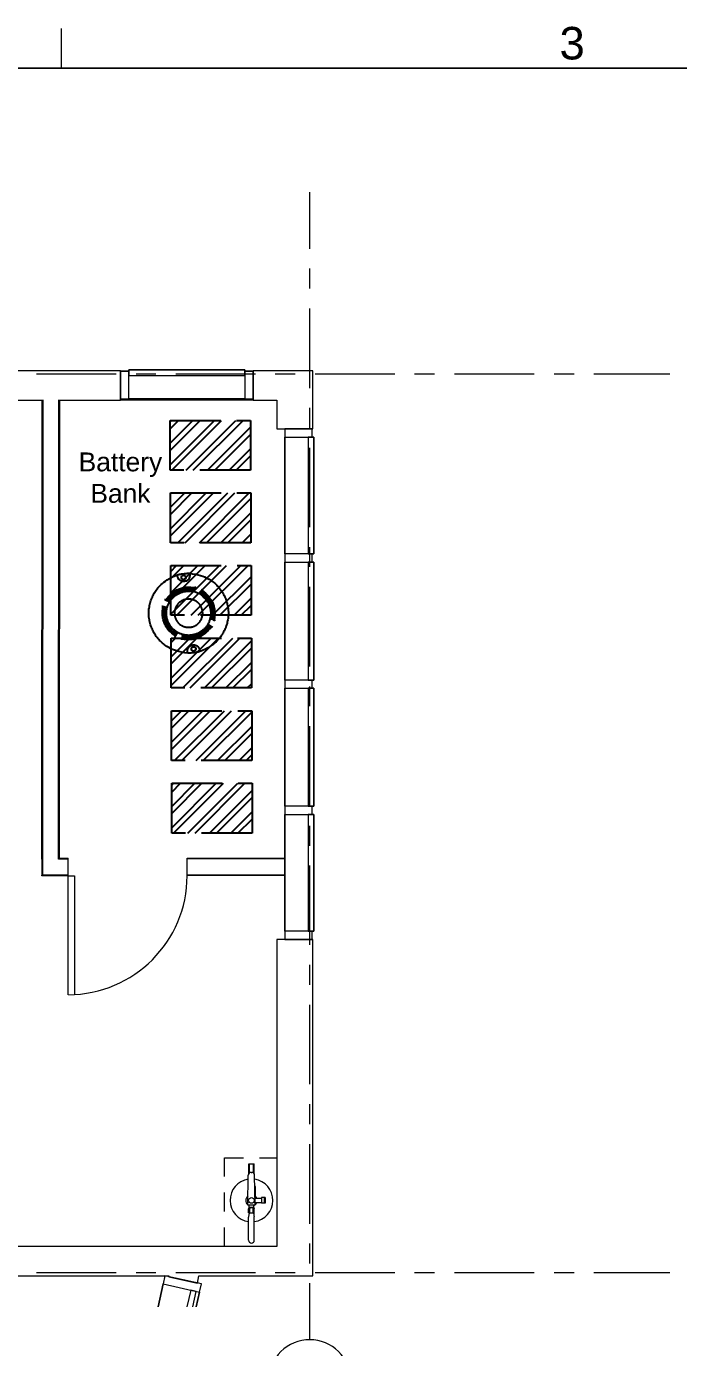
# Model space of a CAD drawing. Header units: inches. Extents: x 0.9 to 36.3, y 0.7 to 23.3.
# Drawn here: x 13.41 to 17.5, y 14.96 to 23.25 of the extents above; entities that cross this region are included whole.
import ezdxf

# ---------------------------------------------------------------- set-up
doc = ezdxf.new("R2010")
doc.units = ezdxf.units.IN
doc.linetypes.add('ACAD_ISO02W100', pattern=[15, 12, -3])
doc.linetypes.add('CENTER', pattern=[50.8, 31.75, -6.35, 6.35, -6.35])
doc.layers.get('0').update_dxf_attribs({"color": 1})
doc.layers.add('Doors', color=7, linetype='Continuous', lineweight=5, true_color=0xf2db9c)
doc.layers.add('PDF_Geometry', color=7, linetype='Continuous', lineweight=9, true_color=0x777777)
doc.layers.add('Fire Extinguisher', color=12, linetype='Continuous', lineweight=15)
for name, color, linetype in [('Legends', 250, 'Continuous'), ('PDF_Text', 7, 'Continuous'), ('Smoke Detector', 40, 'Continuous')]:
    doc.layers.add(name, color=color, linetype=linetype)
doc.styles.add('PDF GillSansMTCondensed', font='arial.ttf')
doc.styles.get("Standard").update_dxf_attribs({"font": 'arial.ttf'})

# ---------------------------------------------------------------- blocks, each defined once
blk = doc.blocks.new('Fire Extinguisher_top_dwgmodels.com')
at = {"color": 0}
for p, q in [((-111.7, 8), (-47, 8)), ((-34.9, 6.6), (-37.6, 6.6)), ((-34.9, 8), (-34.9, -8)), ((-34.9, 8), (-23.5, 8)), ((-34.9, 4.6), (-23.2, 4.6)), ((-34.8, 5.7), (-23.2, 5.7)), ((-18.9, 6.3), (-18.9, -6.3)), ((-18.9, 6.3), (-13.5, 6.3)), ((-13.5, -10), (-13.5, 10)), ((-13.5, 10), (70.6, 8.9)), ((10.3, 9.7), (10.3, 11.5)), ((10.7, 9.7), (10.7, 11.5)), ((75, 7.5), (102.5, 7.5)), ((76.7, 5.9), (102.5, 5.9)), ((78.5, 0.9), (78.5, -0.9)), ((102.5, 7.5), (102.5, -7.5)), ((-111.7, -8), (-47, -8)), ((-34.9, -6.6), (-37.6, -6.6)), ((-34.9, -4.6), (-23.2, -4.6)), ((-34.9, -8), (-23.5, -8)), ((-34.8, -5.7), (-23.2, -5.7)), ((-18.9, -6.3), (-13.5, -6.3)), ((-13.5, -10), (70.6, -8.9)), ((-8, -38), (-8, -28.4)), ((8, -28.4), (-8, -28.4)), ((-8, -36.1), (8, -36.1)), ((-6, -9.9), (-6, -28.4)), ((6, -9.7), (6, -28.4)), ((8, -38), (8, -28.4)), ((10.3, -9.7), (10.3, -9.7)), ((10.7, -9.9), (10.7, -9.7)), ((10.8, -10.2), (11, -9.9)), ((10.9, -10.4), (38.5, -10.4)), ((10.9, -11.2), (38.5, -11.2)), ((75, -7.5), (102.5, -7.5)), ((76.7, -5.9), (102.5, -5.9)), ((8, -38), (-8, -38))]:
    blk.add_line(p, q, dxfattribs=at)
blk.add_circle((0, 0), 8, dxfattribs=at)
for centre, radius, start, end in [((0, 0), 60, 8.6363, 172.3377), ((-111.7, 0), 8, 90, 270), ((-48.9, -37), 45.1, 75.4552, 87.5164), ((-23.6, 0.6), 7.45, 50.2127, 88.8117), ((-23.3, 7.7), 1.98, 271.9881, 358.9526), ((-25.5, 0), 5.13, 297.4534, 62.5466), ((0, 0), 16, 147.6298, 156.9032), ((0, 0), 16, 37.0611, 141.3809), ((10.5, 11.5), 0.177, 14.0852, 165.9148), ((70.5, 0.9), 8, 0, 89.221), ((0, 0), 60, 187.6623, 351.3637), ((-48.9, 37), 45.1, 272.4836, 284.5448), ((-23.6, -0.6), 7.45, 271.1883, 309.7873), ((-23.3, -7.7), 1.98, 1.0474, 88.0119), ((0, 0), 16, 203.0968, 212.3702), ((0, 0), 16, 218.6191, 247.9757), ((-11.2, -9.9), 0.819, 184.1848, 357.3731), ((0, 0), 16, 292.0243, 310.0558), ((10.5, -11), 1.25, 101.8101, 350.1732), ((10.5, -11), 0.907, 90, 346.3844), ((10.2, -9.7), 0.107, 282.2941, 2.9308), ((10.4, -9.9), 0.229, 277.2272, 346.9737), ((11.1, -10.8), 0.447, 116.5651, 243.4349), ((0, 0), 16, 312.0013, 315.4535), ((10.5, -11), 0.907, 40.2976, 70.7774), ((10.5, -11), 1.25, 27.9629, 66.6982), ((0, 0), 16, 319.3461, 322.9389), ((38.3, -10.8), 0.447, 296.5651, 63.4349), ((70.5, -0.9), 8, 270.779, 0)]:
    blk.add_arc(centre, radius, start, end, dxfattribs=at)

msp = doc.modelspace()

# ---------------------------------------------------------------- hatches: boundary and pattern name
at = {"layer": 'Legends', "ltscale": 0.01, "transparency": 33554559}
h = msp.add_hatch(dxfattribs=at)
h.set_pattern_fill('ANSI32', color=256, scale=0.01)
h.paths.add_polyline_path([(14.8107, 20.7813), (14.3065, 20.7813), (14.3065, 20.4688), (14.8107, 20.4688)])
h.paths.add_polyline_path([(14.8127, 20.3255), (14.3086, 20.3255), (14.3086, 20.0131), (14.8127, 20.0131)])
h.paths.add_polyline_path([(14.8148, 19.8698), (14.3106, 19.8698), (14.3106, 19.5573), (14.8148, 19.5573)])
h.paths.add_polyline_path([(14.8168, 19.414), (14.3126, 19.414), (14.3126, 19.1016), (14.8168, 19.1016)])
h.paths.add_polyline_path([(14.8189, 18.9583), (14.3147, 18.9583), (14.3147, 18.6458), (14.8189, 18.6458)])
h.paths.add_polyline_path([(14.8209, 18.5025), (14.3167, 18.5025), (14.3167, 18.1901), (14.8209, 18.1901)])
h.paths.add_polyline_path([(13.6979, 20.1991), (14.2816, 20.1991), (14.2816, 20.6408), (13.6979, 20.6408)], flags=9)
h.paths.add_polyline_path([(13.8222, 18.888), (13.9166, 18.888), (13.9166, 19.0003), (13.8222, 19.0003)], flags=9)
h.paths.add_polyline_path([(14.8501, 19.0145), (14.9267, 19.0145), (14.9267, 19.1057), (14.8501, 19.1057)], flags=9)

# ---------------------------------------------------------------- linework, layer by layer
at = {"layer": 'Doors', "linetype": 'ByBlock'}
for p, q in [((13.6668, 17.9221), (13.7068, 17.9221)), ((13.6668, 17.1754), (13.6668, 17.9221)), ((13.7068, 17.9221), (13.7068, 17.1754))]:
    msp.add_line(p, q, dxfattribs=at)
msp.add_arc((13.6668, 17.9221), 0.7466, 270.11084, 0, dxfattribs=at)
at = {"layer": 'Fire Extinguisher', "linetype": 'ACAD_ISO02W100', "ltscale": 0.01}
msp.add_lwpolyline([(14.6475, 15.5944), (14.6475, 16.151), (14.9761, 16.151), (14.9761, 15.5944)], close=True, dxfattribs=at)
at = {"layer": 'Legends', "linetype": 'CENTER', "ltscale": 0.01}
for points in [[(14.3065, 20.7813), (14.8107, 20.7813), (14.8107, 20.4688), (14.3065, 20.4688)], [(14.3086, 20.3255), (14.8127, 20.3255), (14.8127, 20.0131), (14.3086, 20.0131)], [(14.3106, 19.8698), (14.8148, 19.8698), (14.8148, 19.5573), (14.3106, 19.5573)], [(14.3126, 19.414), (14.8168, 19.414), (14.8168, 19.1016), (14.3126, 19.1016)], [(14.3147, 18.9583), (14.8189, 18.9583), (14.8189, 18.6458), (14.3147, 18.6458)], [(14.3167, 18.5025), (14.8209, 18.5025), (14.8209, 18.1901), (14.3167, 18.1901)]]:
    msp.add_lwpolyline(points, close=True, dxfattribs=at)
at = {"layer": 'PDF_Geometry', "linetype": 'ByBlock'}
for p, q in [((13.9961, 21.0925), (10.0996, 21.0925)), ((13.9961, 20.9091), (13.9961, 21.0925)), ((13.5014, 18.0269), (13.5033, 20.9092)), ((13.5066, 20.9092), (13.5048, 18.0269)), ((13.5048, 18.0269), (13.5066, 20.9092)), ((13.5083, 20.9092), (13.5064, 18.0269)), ((13.5083, 20.9092), (13.5064, 18.0269)), ((13.6064, 18.027), (13.6083, 20.9092)), ((13.6064, 18.027), (13.6083, 20.9092)), ((13.6099, 20.9092), (13.6081, 18.0287)), ((13.6081, 18.0287), (13.6099, 20.9092)), ((13.6083, 20.9091), (13.9961, 20.9091)), ((13.6133, 20.9092), (13.6114, 18.032)), ((13.5014, 18.0269), (13.5015, 17.9269)), ((13.6667, 18.0271), (13.6064, 18.027)), ((13.6667, 18.0271), (13.6064, 18.027)), ((13.6081, 18.0287), (13.6667, 18.0287)), ((13.6114, 18.032), (13.6667, 18.0321)), ((13.6667, 18.0287), (13.6114, 18.0287)), ((14.4133, 18.0327), (15.0261, 18.0333)), ((14.9725, 18.0299), (14.4133, 18.0294)), ((14.4133, 18.0294), (15.0261, 18.0299)), ((15.0261, 18.0283), (14.4133, 18.0277)), ((14.9725, 18.0282), (14.4133, 18.0277)), ((13.6668, 17.9221), (13.5014, 17.9219)), ((13.5015, 17.9236), (13.5015, 17.9253)), ((13.5015, 17.9219), (13.5015, 17.9236)), ((13.5048, 17.9253), (13.6668, 17.9254)), ((13.6668, 17.9254), (13.5048, 17.9253)), ((13.5064, 17.9269), (13.6668, 17.9271)), ((13.5064, 17.9269), (13.6668, 17.9271)), ((14.4134, 17.9277), (15.0261, 17.9283)), ((14.9726, 17.9249), (14.4134, 17.9244)), ((14.4134, 17.9244), (15.0261, 17.9249)), ((15.0261, 17.9233), (14.4134, 17.9227)), ((14.9726, 17.9232), (14.4134, 17.9227)), ((15.2027, 17.5226), (14.9761, 17.5226)), ((14.9761, 17.5226), (14.9761, 15.5944)), ((15.2027, 15.5944), (15.2027, 17.5226)), ((14.3394, 15.5944), (10.3096, 15.5944)), ((14.9761, 15.5944), (14.3394, 15.5944)), ((15.2027, 15.4094), (15.2027, 15.5944)), ((10.3096, 15.4094), (14.2978, 15.4094)), ((14.2311, 15.216), (14.2628, 15.3594)), ((14.2628, 15.3594), (14.2311, 15.216)), ((14.2744, 15.4094), (14.2628, 15.3594)), ((14.2628, 15.3594), (14.4911, 15.3077)), ((14.5027, 15.3594), (14.2744, 15.4094)), ((14.2978, 15.4094), (14.2978, 15.4044)), ((14.2978, 15.4044), (14.4777, 15.3644)), ((14.4777, 15.3644), (14.4877, 15.4094)), ((14.4877, 15.4094), (15.2027, 15.4094)), ((14.4911, 15.3077), (14.5027, 15.3594)), ((14.4361, 15.321), (14.4127, 15.216)), ((14.4711, 15.3127), (14.4361, 15.321)), ((14.4494, 15.216), (14.4711, 15.3127)), ((14.4711, 15.216), (14.4911, 15.3077)), ((14.4911, 15.3077), (14.4711, 15.216))]:
    msp.add_line(p, q, dxfattribs=at)
at = {"layer": 'PDF_Geometry', "linetype": 'CENTER', "ltscale": 0.01}
for p, q in [((13.5048, 18.0269), (13.5048, 17.9253)), ((13.5064, 18.0269), (13.5064, 17.9269)), ((13.6668, 17.9221), (13.6667, 18.0321)), ((14.4134, 17.9227), (14.4133, 18.0327))]:
    msp.add_line(p, q, dxfattribs=at)
at = {"layer": 'PDF_Geometry', "linetype": 'ByBlock'}
for points in [[(13.6261, 22.9924), (13.6261, 23.2424)], [(15.1827, 21.8591), (15.1827, 22.2141)], [(15.1827, 21.6091), (15.1827, 21.7341)], [(15.1827, 20.9841), (15.1827, 21.4841)], [(13.4678, 21.0725), (13.9678, 21.0725)], [(13.9961, 21.0891), (13.9961, 21.0925), (14.0478, 21.0925)], [(14.0928, 21.0725), (14.2178, 21.0725)], [(14.3427, 21.0725), (14.8427, 21.0725)], [(14.7761, 21.0925), (14.8277, 21.0925), (14.8277, 21.0891)], [(14.9661, 21.0725), (15.0911, 21.0725)], [(15.216, 21.0725), (15.716, 21.0725)], [(15.841, 21.0725), (15.966, 21.0725)], [(16.091, 21.0725), (16.591, 21.0725)], [(16.716, 21.0725), (16.841, 21.0725)], [(16.966, 21.0725), (17.4426, 21.0725)], [(12.9345, 20.9091), (13.5083, 20.9091)], [(14.8277, 20.9175), (14.8277, 20.9091), (13.9961, 20.9091), (13.9961, 20.9175)], [(15.1827, 20.7342), (15.1827, 20.8592)], [(15.0261, 19.9425), (15.0261, 20.6758), (15.0261, 19.9425)], [(15.0261, 19.9425), (15.0261, 20.6758), (15.0261, 19.9425)], [(15.2077, 20.6758), (15.2077, 19.9425), (15.2077, 20.6758)], [(15.2077, 20.6758), (15.2077, 19.9425), (15.2077, 20.6758)], [(15.1827, 20.1108), (15.1827, 20.6092)], [(15.1827, 19.8609), (15.1827, 19.9859)], [(15.0261, 19.1509), (15.0261, 19.8909), (15.0261, 19.1509)], [(15.0261, 19.1509), (15.0261, 19.8909), (15.0261, 19.1509)], [(15.2077, 19.8909), (15.2077, 19.1509), (15.2077, 19.8909)], [(15.2077, 19.8909), (15.2077, 19.1509), (15.2077, 19.8909)], [(15.1827, 19.2359), (15.1827, 19.7359)], [(15.0261, 18.3593), (15.0261, 19.0992), (15.0261, 18.3593)], [(15.0261, 18.3593), (15.0261, 19.0992), (15.0261, 18.3593)], [(15.1827, 18.9859), (15.1827, 19.1109)], [(15.2077, 19.0992), (15.2077, 18.3593), (15.2077, 19.0992)], [(15.2077, 19.0992), (15.2077, 18.3593), (15.2077, 19.0992)], [(15.1827, 18.3609), (15.1827, 18.8609)], [(15.0261, 17.5743), (15.0261, 18.3076), (15.0261, 17.5743)], [(15.0261, 17.5743), (15.0261, 18.3076), (15.0261, 17.5743)], [(15.2077, 18.3076), (15.2077, 17.5743), (15.2077, 18.3076)], [(15.2077, 18.3076), (15.2077, 17.5743), (15.2077, 18.3076)], [(15.1827, 18.1109), (15.1827, 18.2359)], [(13.5048, 18.0269), (13.5048, 18.0269)], [(13.5015, 17.9253), (13.5015, 17.9269), (13.5015, 17.9253)], [(15.1827, 17.4876), (15.1827, 17.9859)], [(15.1827, 17.2376), (15.1827, 17.3626)], [(15.1827, 16.6127), (15.1827, 17.1126)], [(15.1827, 16.3627), (15.1827, 16.4877)], [(15.1827, 15.7377), (15.1827, 16.2377)], [(15.1827, 15.4877), (15.1827, 15.6127)], [(13.4678, 15.431), (13.9678, 15.431)], [(14.0928, 15.431), (14.2178, 15.431)], [(14.3427, 15.431), (14.8427, 15.431)], [(14.9661, 15.431), (15.0911, 15.431)], [(15.216, 15.431), (15.716, 15.431)], [(15.841, 15.431), (15.966, 15.431)], [(16.091, 15.431), (16.591, 15.431)], [(16.716, 15.431), (16.841, 15.431)], [(16.966, 15.431), (17.4426, 15.431)], [(15.1827, 15.0077), (15.1827, 15.3644)]]:
    msp.add_lwpolyline(points, dxfattribs=at)
for points in [[(32.3645, 1.0083), (1.135, 1.0083), (32.3645, 1.0083), (32.3645, 22.9929), (1.135, 22.9929), (32.3645, 22.9929)], [(14.0478, 21.0891), (13.9961, 21.0891), (13.9961, 20.9175), (14.0478, 20.9175)], [(14.7761, 21.0991), (14.0478, 21.0991), (14.7761, 21.0991), (14.7761, 21.0891)], [(14.0478, 21.0991), (14.0478, 21.0891)], [(14.7761, 21.0891), (14.7761, 21.0991), (14.0478, 21.0991), (14.7761, 21.0991)], [(14.0478, 21.0991), (14.0478, 21.0891)], [(14.7761, 21.0991), (14.0478, 21.0991), (14.0478, 21.0625), (14.7761, 21.0625)], [(14.8277, 21.0891), (14.7761, 21.0891), (14.7761, 20.9175), (14.8277, 20.9175)], [(14.8277, 20.9091), (14.9761, 20.9091), (14.9761, 20.7275), (15.2027, 20.7275), (15.2027, 21.0925), (14.9761, 21.0925), (14.8277, 21.0925)], [(14.0478, 20.9175), (14.7761, 20.9175)], [(14.0478, 20.9175), (14.7761, 20.9175)], [(15.0261, 20.7275), (15.0261, 20.6758), (15.1977, 20.6758), (15.1977, 20.7275)], [(15.1727, 20.6758), (15.1727, 19.9425), (15.2077, 19.9425), (15.2077, 20.6758)], [(15.1977, 20.6758), (15.2077, 20.6758)], [(15.1977, 20.6758), (15.2077, 20.6758)], [(15.0261, 19.9425), (15.0261, 19.8909), (15.1977, 19.8909), (15.1977, 19.9425)], [(15.1977, 19.9425), (15.2077, 19.9425)], [(15.1977, 19.9425), (15.2077, 19.9425)], [(15.1727, 19.8909), (15.1727, 19.1509), (15.2077, 19.1509), (15.2077, 19.8909)], [(15.1977, 19.8909), (15.2077, 19.8909)], [(15.1977, 19.8909), (15.2077, 19.8909)], [(15.0261, 19.1509), (15.0261, 19.0992), (15.1977, 19.0992), (15.1977, 19.1509)], [(15.1727, 19.0992), (15.1727, 18.3593), (15.2077, 18.3593), (15.2077, 19.0992)], [(15.1977, 19.1509), (15.2077, 19.1509)], [(15.1977, 19.1509), (15.2077, 19.1509)], [(15.1977, 19.0992), (15.2077, 19.0992)], [(15.1977, 19.0992), (15.2077, 19.0992)], [(15.0261, 18.3593), (15.0261, 18.3076), (15.1977, 18.3076), (15.1977, 18.3593)], [(15.1977, 18.3593), (15.2077, 18.3593)], [(15.1977, 18.3593), (15.2077, 18.3593)], [(15.1727, 18.3076), (15.1727, 17.5743), (15.2077, 17.5743), (15.2077, 18.3076)], [(15.1977, 18.3076), (15.2077, 18.3076)], [(15.1977, 18.3076), (15.2077, 18.3076)], [(15.0261, 17.5743), (15.0261, 17.5226), (15.1977, 17.5226), (15.1977, 17.5743)], [(15.1977, 17.5743), (15.2077, 17.5743)], [(15.1977, 17.5743), (15.2077, 17.5743)]]:
    msp.add_lwpolyline(points, close=True, dxfattribs=at)
msp.add_lwpolyline([(15.1827, 15.0094, 0.416667), (14.9277, 14.7544, 0.415306), (15.1827, 14.4977, 0.413961), (15.4394, 14.7544, 0.415306)], format="xyb", close=True, dxfattribs=at)
at = {"layer": 'Smoke Detector', "linetype": 'ByBlock'}
for points in [[(14.4212, 19.3194), (14.3988, 19.3224), (14.3791, 19.3258), (14.362, 19.3296), (14.3471, 19.3337), (14.334, 19.3381), (14.3225, 19.3427), (14.3122, 19.3474), (14.3029, 19.3523), (14.2942, 19.3572), (14.2861, 19.3621), (14.2785, 19.3671), (14.2713, 19.3722), (14.2646, 19.3775), (14.2581, 19.3828), (14.252, 19.3884), (14.2461, 19.394), (14.2405, 19.3999), (14.235, 19.406), (14.2297, 19.4122), (14.2246, 19.4186), (14.2197, 19.4252), (14.2151, 19.4319), (14.2107, 19.4387), (14.2065, 19.4457), (14.2025, 19.4529), (14.1988, 19.4601), (14.1953, 19.4675), (14.192, 19.475), (14.189, 19.4826), (14.1863, 19.4903), (14.1838, 19.4981), (14.1815, 19.506), (14.1795, 19.5139), (14.1778, 19.5219), (14.1764, 19.5299), (14.1752, 19.538), (14.1742, 19.5461), (14.1735, 19.5542), (14.1731, 19.5624), (14.173, 19.5706), (14.1731, 19.5787), (14.1735, 19.5869), (14.1742, 19.595), (14.1752, 19.6031), (14.1764, 19.6112), (14.1778, 19.6193), (14.1795, 19.6273), (14.1815, 19.6352), (14.1838, 19.643), (14.1863, 19.6508), (14.189, 19.6585), (14.192, 19.6661), (14.1953, 19.6736), (14.1988, 19.681), (14.2025, 19.6882), (14.2065, 19.6954), (14.2107, 19.7024), (14.2152, 19.7093), (14.22, 19.7162), (14.2251, 19.723), (14.2307, 19.7298), (14.2368, 19.7366), (14.2434, 19.7435), (14.2505, 19.7504), (14.2583, 19.7575), (14.267, 19.7648), (14.2769, 19.7722), (14.2885, 19.7799), (14.302, 19.7878), (14.3178, 19.7959), (14.3362, 19.8044), (14.3576, 19.8133)], [(14.4227, 19.8218), (14.4456, 19.8188), (14.4656, 19.8154), (14.483, 19.8116), (14.4981, 19.8075), (14.5112, 19.8031), (14.5228, 19.7985), (14.5331, 19.7937), (14.5424, 19.7889), (14.5511, 19.784), (14.5592, 19.779), (14.5668, 19.774), (14.574, 19.7689), (14.5808, 19.7637), (14.5872, 19.7583), (14.5933, 19.7528), (14.5992, 19.7471), (14.6049, 19.7412), (14.6104, 19.7352), (14.6156, 19.7289), (14.6207, 19.7225), (14.6256, 19.716), (14.6302, 19.7093), (14.6347, 19.7024), (14.6389, 19.6954), (14.6428, 19.6882), (14.6466, 19.681), (14.6501, 19.6736), (14.6533, 19.6661), (14.6563, 19.6585), (14.6591, 19.6508), (14.6616, 19.643), (14.6638, 19.6352), (14.6658, 19.6273), (14.6675, 19.6193), (14.669, 19.6112), (14.6702, 19.6031), (14.6711, 19.595), (14.6718, 19.5869), (14.6722, 19.5787), (14.6723, 19.5706), (14.6722, 19.5624), (14.6718, 19.5542), (14.6711, 19.5461), (14.6702, 19.538), (14.669, 19.5299), (14.6675, 19.5219), (14.6658, 19.5139), (14.6638, 19.506), (14.6616, 19.4981), (14.6591, 19.4903), (14.6563, 19.4826), (14.6533, 19.475), (14.6501, 19.4675), (14.6466, 19.4601), (14.6428, 19.4529), (14.6389, 19.4457), (14.6347, 19.4387), (14.6302, 19.4318), (14.6254, 19.425), (14.6202, 19.4182), (14.6146, 19.4114), (14.6085, 19.4046), (14.6019, 19.3977), (14.5948, 19.3907), (14.5871, 19.3836), (14.5784, 19.3764), (14.5685, 19.3689), (14.557, 19.3613), (14.5436, 19.3535), (14.5281, 19.3454), (14.51, 19.337), (14.4891, 19.3283)], [(14.2787, 19.6537), (14.2882, 19.6656), (14.2969, 19.6758), (14.3049, 19.6844), (14.3123, 19.6916), (14.3192, 19.6976), (14.3257, 19.7027), (14.3318, 19.707), (14.3376, 19.7107), (14.3433, 19.714), (14.3488, 19.717), (14.3543, 19.7197), (14.3599, 19.7222), (14.3655, 19.7244), (14.3713, 19.7263), (14.3774, 19.7281), (14.3837, 19.7298), (14.3905, 19.7313), (14.3978, 19.7325), (14.406, 19.7335), (14.4151, 19.7341), (14.4254, 19.7343), (14.4372, 19.7339), (14.4505, 19.7329), (14.4657, 19.7311)], [(14.493, 19.6924), (14.5031, 19.6844), (14.5117, 19.677), (14.519, 19.6702), (14.5251, 19.6639), (14.5302, 19.6581), (14.5345, 19.6526), (14.5381, 19.6475), (14.5412, 19.6425), (14.5441, 19.6378), (14.5466, 19.6331), (14.5489, 19.6286), (14.5509, 19.6241), (14.5527, 19.6197), (14.5543, 19.6153), (14.5557, 19.6109), (14.557, 19.6066), (14.5581, 19.6021), (14.5591, 19.5977), (14.5599, 19.5932), (14.5605, 19.5887), (14.5611, 19.5842), (14.5614, 19.5797), (14.5617, 19.5751), (14.5617, 19.5706), (14.5617, 19.566), (14.5614, 19.5615), (14.5611, 19.5569), (14.5605, 19.5524), (14.5599, 19.5479), (14.5591, 19.5434), (14.5581, 19.539), (14.557, 19.5346), (14.5557, 19.5302), (14.5544, 19.5259), (14.5528, 19.5216), (14.5511, 19.5173), (14.5493, 19.5132), (14.5474, 19.5091), (14.5453, 19.505), (14.5431, 19.501), (14.5408, 19.4971), (14.5383, 19.4933), (14.5357, 19.4896), (14.533, 19.4859), (14.5302, 19.4823), (14.5272, 19.4789), (14.5242, 19.4755), (14.521, 19.4722), (14.5177, 19.4691), (14.5144, 19.466), (14.5109, 19.4631), (14.5073, 19.4602), (14.5037, 19.4575), (14.4999, 19.4549), (14.4961, 19.4525), (14.4922, 19.4501), (14.4882, 19.4479), (14.4842, 19.4458), (14.4801, 19.4439), (14.4759, 19.4421), (14.4716, 19.4404), (14.4674, 19.4389), (14.463, 19.4375), (14.4587, 19.4362), (14.4542, 19.4351), (14.4498, 19.4342), (14.4453, 19.4333), (14.4408, 19.4327), (14.4363, 19.4322), (14.4318, 19.4318), (14.4272, 19.4316), (14.4227, 19.4315), (14.4181, 19.4316), (14.4136, 19.4318), (14.409, 19.4322), (14.4045, 19.4327), (14.4, 19.4333), (14.3955, 19.4342), (14.3911, 19.4351), (14.3867, 19.4362), (14.3823, 19.4375), (14.378, 19.4389), (14.3737, 19.4404), (14.3694, 19.4421), (14.3653, 19.4439), (14.3611, 19.4458), (14.3571, 19.4479), (14.3531, 19.4501), (14.3492, 19.4525), (14.3454, 19.4549), (14.3417, 19.4575), (14.338, 19.4602), (14.3344, 19.4631), (14.331, 19.466), (14.3276, 19.4691), (14.3243, 19.4722), (14.3212, 19.4755), (14.3181, 19.4789), (14.3152, 19.4823), (14.3123, 19.4859), (14.3096, 19.4896), (14.307, 19.4933), (14.3046, 19.4971), (14.3022, 19.501), (14.3, 19.505), (14.2979, 19.5091), (14.296, 19.5132), (14.2942, 19.5173), (14.2925, 19.5216), (14.291, 19.5259), (14.2896, 19.5302), (14.2883, 19.5346), (14.2872, 19.539), (14.2863, 19.5434), (14.2854, 19.5479), (14.2848, 19.5524), (14.2843, 19.5569), (14.2839, 19.5615), (14.2837, 19.566), (14.2836, 19.5706), (14.2837, 19.5751), (14.2839, 19.5797), (14.2843, 19.5842), (14.2848, 19.5887), (14.2854, 19.5932), (14.2863, 19.5977), (14.2872, 19.6021), (14.2883, 19.6066), (14.2896, 19.6109), (14.291, 19.6153), (14.2925, 19.6196), (14.2942, 19.6238), (14.296, 19.628), (14.2979, 19.6321), (14.3, 19.6361), (14.3022, 19.6401), (14.3046, 19.644), (14.307, 19.6478), (14.3096, 19.6516), (14.3123, 19.6552), (14.3152, 19.6588), (14.3181, 19.6623), (14.3212, 19.6656), (14.3243, 19.6689), (14.3276, 19.6721), (14.331, 19.6751), (14.3344, 19.6781), (14.338, 19.6809), (14.3417, 19.6836), (14.3454, 19.6862), (14.3492, 19.6887), (14.3531, 19.691), (14.3571, 19.6932), (14.3611, 19.6953), (14.3653, 19.6972), (14.3694, 19.6991), (14.3737, 19.7007), (14.378, 19.7023), (14.3823, 19.7037), (14.3867, 19.7049), (14.3911, 19.706), (14.3956, 19.707), (14.4002, 19.7078), (14.4049, 19.7084), (14.4098, 19.7089), (14.4148, 19.7092), (14.4201, 19.7093), (14.4257, 19.7092), (14.4315, 19.709), (14.4373, 19.7087), (14.443, 19.7086), (14.4483, 19.7086), (14.453, 19.709), (14.4568, 19.7099), (14.4596, 19.7114), (14.461, 19.7137)], [(14.3008, 19.6409), (14.2985, 19.6423), (14.2964, 19.6436), (14.2946, 19.6449), (14.2932, 19.6463), (14.2921, 19.6479), (14.2915, 19.6496), (14.2914, 19.6516), (14.2919, 19.654), (14.2929, 19.6567), (14.2944, 19.6597), (14.2965, 19.6631), (14.299, 19.6666), (14.3018, 19.6702), (14.3049, 19.6739), (14.3083, 19.6777), (14.3119, 19.6813), (14.3156, 19.6849), (14.3194, 19.6884), (14.3233, 19.6917), (14.3273, 19.6949), (14.3314, 19.6979), (14.3356, 19.7008), (14.3399, 19.7036), (14.3443, 19.7062), (14.3488, 19.7087), (14.3534, 19.7111), (14.358, 19.7133), (14.3627, 19.7153), (14.3675, 19.7172), (14.3723, 19.7189), (14.3772, 19.7205), (14.3821, 19.7219), (14.3871, 19.7231), (14.3921, 19.7242), (14.3971, 19.7251), (14.4022, 19.7259), (14.4073, 19.7265), (14.4124, 19.7269), (14.4175, 19.7272), (14.4227, 19.7272), (14.4278, 19.7272), (14.4328, 19.727), (14.4377, 19.7267), (14.4424, 19.7265), (14.4467, 19.7262), (14.4507, 19.7261), (14.4543, 19.7262), (14.4573, 19.7264), (14.4598, 19.7269), (14.4618, 19.7277), (14.4633, 19.7287), (14.4645, 19.73), (14.4654, 19.7316), (14.4662, 19.7335), (14.4669, 19.7357), (14.4676, 19.7383)], [(14.2944, 19.6446), (14.3028, 19.6553), (14.3106, 19.6643), (14.3177, 19.672), (14.3243, 19.6784), (14.3305, 19.6838), (14.3362, 19.6883), (14.3417, 19.6921), (14.3469, 19.6954), (14.3519, 19.6984), (14.3568, 19.7011), (14.3616, 19.7035), (14.3663, 19.7056), (14.3709, 19.7075), (14.3755, 19.7092), (14.3801, 19.7107), (14.3848, 19.712), (14.3894, 19.7132), (14.3941, 19.7142), (14.399, 19.715), (14.4039, 19.7157), (14.4091, 19.7162), (14.4144, 19.7165), (14.42, 19.7167), (14.4259, 19.7166), (14.432, 19.7164), (14.4381, 19.7161), (14.4441, 19.716), (14.4498, 19.7162), (14.4547, 19.7169), (14.4589, 19.7183), (14.4619, 19.7205), (14.4637, 19.7236)], [(14.4591, 19.7064), (14.4704, 19.702), (14.479, 19.6989), (14.4854, 19.697), (14.4899, 19.6962), (14.4929, 19.6961), (14.4948, 19.6967), (14.4959, 19.6976), (14.4967, 19.6987), (14.4973, 19.6999), (14.498, 19.701), (14.4987, 19.7022), (14.4993, 19.7033), (14.5, 19.7045), (14.5006, 19.7056), (14.5013, 19.7068), (14.502, 19.708), (14.5027, 19.7092), (14.5034, 19.7104), (14.5042, 19.7118), (14.505, 19.7132), (14.506, 19.7149), (14.507, 19.7166), (14.5082, 19.7187), (14.5095, 19.7209)], [(14.4967, 19.6989), (14.5074, 19.6904), (14.5164, 19.6826), (14.5241, 19.6755), (14.5305, 19.6689), (14.5359, 19.6627), (14.5404, 19.657), (14.5442, 19.6516), (14.5475, 19.6464), (14.5505, 19.6413), (14.5532, 19.6364), (14.5556, 19.6315), (14.5578, 19.6265), (14.5597, 19.6215), (14.5615, 19.6163), (14.5631, 19.6109), (14.5646, 19.6053), (14.5659, 19.5992), (14.567, 19.5927), (14.5679, 19.5854), (14.5684, 19.5773), (14.5686, 19.5681), (14.5682, 19.5576), (14.5673, 19.5457), (14.5658, 19.5322)], [(14.5019, 19.7078), (14.5133, 19.6988), (14.523, 19.6905), (14.5312, 19.6828), (14.538, 19.6757), (14.5438, 19.6692), (14.5486, 19.663), (14.5527, 19.6572), (14.5562, 19.6516), (14.5594, 19.6463), (14.5623, 19.641), (14.5649, 19.6359), (14.5671, 19.6309), (14.5692, 19.6259), (14.571, 19.621), (14.5726, 19.616), (14.574, 19.6111), (14.5752, 19.6061), (14.5763, 19.6011), (14.5772, 19.5961), (14.578, 19.591), (14.5786, 19.5859), (14.579, 19.5808), (14.5792, 19.5757), (14.5793, 19.5706), (14.5792, 19.5655), (14.579, 19.5604), (14.5786, 19.5556), (14.578, 19.551), (14.5773, 19.5468), (14.5764, 19.543), (14.5753, 19.5397), (14.5741, 19.5371), (14.5728, 19.5351), (14.5713, 19.5337), (14.5696, 19.5329), (14.5678, 19.5326), (14.5658, 19.5326), (14.5635, 19.5329), (14.5611, 19.5335), (14.5585, 19.5342)], [(14.5058, 19.7145), (14.5177, 19.705), (14.5279, 19.6963), (14.5365, 19.6883), (14.5437, 19.6809), (14.5497, 19.674), (14.5548, 19.6675), (14.559, 19.6614), (14.5628, 19.6556), (14.5661, 19.6499), (14.5691, 19.6444), (14.5718, 19.6389), (14.5743, 19.6334), (14.5765, 19.6277), (14.5784, 19.6219), (14.5802, 19.6159), (14.5819, 19.6095), (14.5834, 19.6027), (14.5846, 19.5954), (14.5856, 19.5873), (14.5862, 19.5781), (14.5864, 19.5678), (14.586, 19.556), (14.585, 19.5427), (14.5832, 19.5275)], [(14.255, 19.6155), (14.2575, 19.6148), (14.2597, 19.6142), (14.2618, 19.6137), (14.2636, 19.6132), (14.2653, 19.6127), (14.267, 19.6123), (14.2686, 19.6118), (14.2702, 19.6114), (14.2719, 19.611), (14.2736, 19.6105), (14.2755, 19.61), (14.2774, 19.6095), (14.2795, 19.6089), (14.2818, 19.6083), (14.2842, 19.6077), (14.2868, 19.607)], [(14.3395, 19.4266), (14.3276, 19.4361), (14.3174, 19.4448), (14.3089, 19.4528), (14.3017, 19.4602), (14.2956, 19.4671), (14.2906, 19.4736), (14.2863, 19.4797), (14.2825, 19.4855), (14.2792, 19.4912), (14.2762, 19.4967), (14.2735, 19.5022), (14.2711, 19.5078), (14.2689, 19.5134), (14.2669, 19.5192), (14.2651, 19.5253), (14.2635, 19.5316), (14.262, 19.5384), (14.2607, 19.5457), (14.2597, 19.5539), (14.2591, 19.563), (14.2589, 19.5733), (14.2593, 19.5851), (14.2604, 19.5984), (14.2621, 19.6136)], [(14.3434, 19.4333), (14.332, 19.4424), (14.3223, 19.4507), (14.3142, 19.4583), (14.3073, 19.4654), (14.3015, 19.472), (14.2967, 19.4781), (14.2926, 19.4839), (14.2891, 19.4895), (14.2859, 19.4949), (14.283, 19.5002), (14.2804, 19.5054), (14.2781, 19.5107), (14.276, 19.5161), (14.2741, 19.5216), (14.2724, 19.5274), (14.2709, 19.5334), (14.2695, 19.5399), (14.2682, 19.5469), (14.2673, 19.5547), (14.2667, 19.5634), (14.2666, 19.5732), (14.2669, 19.5844), (14.2679, 19.5971), (14.2696, 19.6116)], [(14.2723, 19.6574), (14.2744, 19.6561), (14.2761, 19.6552), (14.2775, 19.6544), (14.2787, 19.6537), (14.28, 19.6529), (14.2814, 19.6521), (14.2832, 19.6511), (14.2854, 19.6498)], [(14.3486, 19.4423), (14.3379, 19.4507), (14.3289, 19.4585), (14.3212, 19.4656), (14.3148, 19.4722), (14.3094, 19.4784), (14.3049, 19.4841), (14.3011, 19.4896), (14.2978, 19.4948), (14.2948, 19.4998), (14.2921, 19.5048), (14.2897, 19.5097), (14.2875, 19.5146), (14.2856, 19.5196), (14.2838, 19.5248), (14.2822, 19.5302), (14.2808, 19.5359), (14.2794, 19.5419), (14.2783, 19.5484), (14.2774, 19.5557), (14.2769, 19.5638), (14.2767, 19.573), (14.2771, 19.5835), (14.278, 19.5954), (14.2796, 19.6089)], [(14.551, 19.4965), (14.5425, 19.4858), (14.5347, 19.4768), (14.5276, 19.4691), (14.521, 19.4627), (14.5148, 19.4573), (14.5091, 19.4528), (14.5037, 19.449), (14.4984, 19.4457), (14.4934, 19.4427), (14.4885, 19.44), (14.4836, 19.4376), (14.4786, 19.4354), (14.4736, 19.4335), (14.4684, 19.4317), (14.463, 19.4301), (14.4574, 19.4287), (14.4513, 19.4273), (14.4448, 19.4262), (14.4375, 19.4253), (14.4294, 19.4248), (14.4202, 19.4246), (14.4097, 19.425), (14.3978, 19.4259), (14.3843, 19.4275)], [(14.5445, 19.5002), (14.5468, 19.4989), (14.549, 19.4976), (14.551, 19.4965), (14.5529, 19.4954), (14.5546, 19.4944), (14.5563, 19.4934), (14.5578, 19.4925), (14.5593, 19.4917), (14.5608, 19.4908), (14.5622, 19.49), (14.5637, 19.4891), (14.5652, 19.4882), (14.5669, 19.4873), (14.5687, 19.4862), (14.5708, 19.4851), (14.573, 19.4838)], [(14.5757, 19.5295), (14.5782, 19.5289), (14.5802, 19.5284), (14.5818, 19.5279), (14.5832, 19.5276), (14.5846, 19.5272), (14.5861, 19.5268), (14.588, 19.5263), (14.5904, 19.5256)], [(14.3523, 19.4487), (14.351, 19.4464), (14.3497, 19.4442), (14.3486, 19.4422), (14.3475, 19.4404), (14.3465, 19.4386), (14.3455, 19.4369), (14.3446, 19.4354), (14.3437, 19.4339), (14.3429, 19.4324), (14.3421, 19.431), (14.3412, 19.4295), (14.3403, 19.428), (14.3394, 19.4263), (14.3383, 19.4245), (14.3372, 19.4225), (14.3358, 19.4202)], [(14.3816, 19.4175), (14.381, 19.415), (14.3805, 19.4131), (14.38, 19.4115), (14.3797, 19.41), (14.3793, 19.4087), (14.3789, 19.4071), (14.3784, 19.4052), (14.3777, 19.4029)], [(14.3796, 19.41), (14.3948, 19.4083), (14.4081, 19.4072), (14.4199, 19.4068), (14.4302, 19.407), (14.4394, 19.4076), (14.4475, 19.4086), (14.4548, 19.4099), (14.4616, 19.4114), (14.468, 19.413), (14.474, 19.4148), (14.4798, 19.4168), (14.4855, 19.419), (14.491, 19.4214), (14.4965, 19.4241), (14.502, 19.4271), (14.5077, 19.4304), (14.5135, 19.4342), (14.5196, 19.4385), (14.5261, 19.4435), (14.533, 19.4496), (14.5404, 19.4568), (14.5484, 19.4653), (14.5571, 19.4755), (14.5666, 19.4875)], [(14.5599, 19.4913), (14.5509, 19.4799), (14.5426, 19.4702), (14.5349, 19.4621), (14.5278, 19.4552), (14.5213, 19.4494), (14.5151, 19.4446), (14.5093, 19.4405), (14.5037, 19.437), (14.4983, 19.4338), (14.4931, 19.4309), (14.488, 19.4284), (14.483, 19.4261), (14.478, 19.424), (14.4731, 19.4222), (14.4681, 19.4206), (14.4632, 19.4192), (14.4582, 19.418), (14.4532, 19.4169), (14.4482, 19.416), (14.4431, 19.4152), (14.438, 19.4146), (14.4329, 19.4142), (14.4278, 19.414), (14.4227, 19.4139), (14.4175, 19.414), (14.4125, 19.4142), (14.4077, 19.4146), (14.4031, 19.4152), (14.3989, 19.416), (14.3951, 19.4168), (14.3918, 19.4179), (14.3891, 19.4191), (14.3872, 19.4204), (14.3858, 19.4219), (14.385, 19.4236), (14.3847, 19.4255), (14.3847, 19.4275), (14.385, 19.4297), (14.3856, 19.4321), (14.3863, 19.4347)]]:
    msp.add_lwpolyline(points, dxfattribs=at)
for points in [[(14.4175, 19.7786), (14.413, 19.7753), (14.4079, 19.7727), (14.4023, 19.7708), (14.3965, 19.7696), (14.3905, 19.7692), (14.3846, 19.7696), (14.379, 19.7708), (14.3738, 19.7728), (14.3692, 19.7756), (14.3652, 19.7791), (14.3618, 19.7831), (14.3589, 19.7874), (14.3566, 19.7917), (14.3548, 19.796), (14.3535, 19.7999), (14.3526, 19.8034), (14.3522, 19.8062), (14.3523, 19.8085), (14.353, 19.8103), (14.3543, 19.8117), (14.3563, 19.8128), (14.3589, 19.8137), (14.3624, 19.8145), (14.3666, 19.8153), (14.3717, 19.8161), (14.3774, 19.8169), (14.3836, 19.8178), (14.39, 19.8187), (14.3964, 19.8195), (14.4026, 19.8202), (14.4084, 19.8209), (14.4135, 19.8214), (14.4178, 19.8218), (14.4213, 19.8219), (14.4241, 19.8217), (14.4263, 19.8212), (14.4279, 19.8202), (14.429, 19.8186), (14.4297, 19.8164), (14.4301, 19.8136), (14.4301, 19.81), (14.4299, 19.8058), (14.4292, 19.8013), (14.4281, 19.7965), (14.4265, 19.7916), (14.4242, 19.7869), (14.4212, 19.7825)], [(14.3982, 19.8068), (14.3986, 19.8065), (14.399, 19.8063), (14.3994, 19.806), (14.3997, 19.8057), (14.4001, 19.8055), (14.4004, 19.8052), (14.4008, 19.8049), (14.4011, 19.8046), (14.4014, 19.8042), (14.4017, 19.8039), (14.402, 19.8035), (14.4023, 19.8032), (14.4025, 19.8028), (14.4028, 19.8025), (14.4031, 19.8021), (14.4033, 19.8017), (14.4035, 19.8013), (14.4037, 19.8009), (14.4039, 19.8005), (14.4041, 19.8001), (14.4043, 19.7996), (14.4044, 19.7992), (14.4045, 19.7988), (14.4047, 19.7983), (14.4048, 19.7979), (14.4049, 19.7975), (14.405, 19.797), (14.405, 19.7966), (14.4051, 19.7961), (14.4051, 19.7957), (14.4051, 19.7952), (14.4051, 19.7948), (14.4051, 19.7943), (14.4051, 19.7939), (14.4051, 19.7934), (14.405, 19.793), (14.405, 19.7925), (14.4049, 19.7921), (14.4048, 19.7916), (14.4047, 19.7912), (14.4045, 19.7907), (14.4044, 19.7903), (14.4043, 19.7899), (14.4041, 19.7895), (14.4039, 19.7891), (14.4037, 19.7886), (14.4035, 19.7882), (14.4033, 19.7878), (14.4031, 19.7875), (14.4028, 19.7871), (14.4025, 19.7867), (14.4023, 19.7863), (14.402, 19.786), (14.4017, 19.7856), (14.4014, 19.7853), (14.4011, 19.785), (14.4008, 19.7847), (14.4004, 19.7844), (14.4001, 19.7841), (14.3997, 19.7838), (14.3994, 19.7835), (14.399, 19.7833), (14.3986, 19.783), (14.3982, 19.7828), (14.3978, 19.7826), (14.3974, 19.7824), (14.397, 19.7822), (14.3966, 19.782), (14.3962, 19.7818), (14.3957, 19.7817), (14.3953, 19.7815), (14.3949, 19.7814), (14.3944, 19.7813), (14.394, 19.7812), (14.3936, 19.7811), (14.3931, 19.781), (14.3927, 19.781), (14.3922, 19.781), (14.3918, 19.7809), (14.3913, 19.7809), (14.3908, 19.7809), (14.3904, 19.781), (14.3899, 19.781), (14.3895, 19.781), (14.389, 19.7811), (14.3886, 19.7812), (14.3882, 19.7813), (14.3877, 19.7814), (14.3873, 19.7815), (14.3869, 19.7817), (14.3864, 19.7818), (14.386, 19.782), (14.3856, 19.7822), (14.3852, 19.7824), (14.3848, 19.7826), (14.3844, 19.7828), (14.384, 19.783), (14.3836, 19.7833), (14.3832, 19.7835), (14.3829, 19.7838), (14.3825, 19.7841), (14.3822, 19.7844), (14.3818, 19.7847), (14.3815, 19.785), (14.3812, 19.7853), (14.3809, 19.7856), (14.3806, 19.786), (14.3803, 19.7863), (14.3801, 19.7867), (14.3798, 19.7871), (14.3795, 19.7875), (14.3793, 19.7878), (14.3791, 19.7882), (14.3789, 19.7886), (14.3787, 19.7891), (14.3785, 19.7895), (14.3783, 19.7899), (14.3782, 19.7903), (14.3781, 19.7907), (14.3779, 19.7912), (14.3778, 19.7916), (14.3777, 19.7921), (14.3776, 19.7925), (14.3776, 19.793), (14.3775, 19.7934), (14.3775, 19.7939), (14.3775, 19.7943), (14.3775, 19.7948), (14.3775, 19.7952), (14.3775, 19.7957), (14.3775, 19.7961), (14.3776, 19.7966), (14.3776, 19.797), (14.3777, 19.7975), (14.3778, 19.7979), (14.3779, 19.7983), (14.3781, 19.7988), (14.3782, 19.7992), (14.3783, 19.7996), (14.3785, 19.8001), (14.3787, 19.8005), (14.3789, 19.8009), (14.3791, 19.8013), (14.3793, 19.8017), (14.3795, 19.8021), (14.3798, 19.8025), (14.3801, 19.8028), (14.3803, 19.8032), (14.3806, 19.8035), (14.3809, 19.8039), (14.3812, 19.8042), (14.3815, 19.8046), (14.3818, 19.8049), (14.3822, 19.8052), (14.3825, 19.8055), (14.3829, 19.8057), (14.3832, 19.806), (14.3836, 19.8063), (14.384, 19.8065), (14.3844, 19.8068), (14.3848, 19.807), (14.3852, 19.8072), (14.3856, 19.8074), (14.386, 19.8076), (14.3864, 19.8077), (14.3869, 19.8079), (14.3873, 19.808), (14.3877, 19.8081), (14.3882, 19.8082), (14.3886, 19.8083), (14.389, 19.8084), (14.3895, 19.8085), (14.3899, 19.8085), (14.3904, 19.8086), (14.3908, 19.8086), (14.3913, 19.8086), (14.3918, 19.8086), (14.3922, 19.8086), (14.3927, 19.8085), (14.3931, 19.8085), (14.3936, 19.8084), (14.394, 19.8083), (14.3944, 19.8082), (14.3949, 19.8081), (14.3953, 19.808), (14.3957, 19.8079), (14.3962, 19.8077), (14.3966, 19.8076), (14.397, 19.8074), (14.3974, 19.8072), (14.3978, 19.807)], [(14.3371, 19.5935), (14.3364, 19.5907), (14.3358, 19.5878), (14.3353, 19.585), (14.3349, 19.5821), (14.3345, 19.5792), (14.3343, 19.5764), (14.3341, 19.5735), (14.3341, 19.5706), (14.3341, 19.5677), (14.3343, 19.5648), (14.3345, 19.5619), (14.3349, 19.559), (14.3353, 19.5561), (14.3358, 19.5533), (14.3364, 19.5505), (14.3371, 19.5476), (14.3379, 19.5449), (14.3388, 19.5421), (14.3398, 19.5394), (14.3408, 19.5367), (14.342, 19.534), (14.3432, 19.5314), (14.3446, 19.5288), (14.346, 19.5263), (14.3474, 19.5238), (14.349, 19.5214), (14.3507, 19.519), (14.3524, 19.5166), (14.3542, 19.5144), (14.3561, 19.5122), (14.358, 19.51), (14.36, 19.5079), (14.3621, 19.5059), (14.3643, 19.504), (14.3665, 19.5021), (14.3687, 19.5003), (14.3711, 19.4986), (14.3735, 19.4969), (14.3759, 19.4954), (14.3784, 19.4939), (14.3809, 19.4925), (14.3835, 19.4911), (14.3861, 19.4899), (14.3888, 19.4887), (14.3915, 19.4877), (14.3942, 19.4867), (14.397, 19.4858), (14.3997, 19.485), (14.4025, 19.4843), (14.4054, 19.4837), (14.4082, 19.4832), (14.4111, 19.4828), (14.414, 19.4824), (14.4169, 19.4822), (14.4198, 19.482), (14.4227, 19.482), (14.4256, 19.482), (14.4285, 19.4822), (14.4313, 19.4824), (14.4342, 19.4828), (14.4371, 19.4832), (14.4399, 19.4837), (14.4428, 19.4843), (14.4456, 19.485), (14.4484, 19.4858), (14.4511, 19.4867), (14.4539, 19.4877), (14.4566, 19.4887), (14.4592, 19.4899), (14.4618, 19.4911), (14.4644, 19.4925), (14.4669, 19.4939), (14.4694, 19.4954), (14.4719, 19.4969), (14.4742, 19.4986), (14.4766, 19.5003), (14.4788, 19.5021), (14.4811, 19.504), (14.4832, 19.5059), (14.4853, 19.5079), (14.4873, 19.51), (14.4892, 19.5122), (14.4911, 19.5144), (14.4929, 19.5166), (14.4947, 19.519), (14.4963, 19.5214), (14.4979, 19.5238), (14.4994, 19.5263), (14.5008, 19.5288), (14.5021, 19.5314), (14.5033, 19.534), (14.5045, 19.5367), (14.5055, 19.5394), (14.5065, 19.5421), (14.5074, 19.5449), (14.5082, 19.5476), (14.5089, 19.5505), (14.5095, 19.5533), (14.51, 19.5561), (14.5105, 19.559), (14.5108, 19.5619), (14.511, 19.5648), (14.5112, 19.5677), (14.5112, 19.5706), (14.5112, 19.5735), (14.511, 19.5764), (14.5108, 19.5792), (14.5105, 19.5821), (14.51, 19.585), (14.5095, 19.5878), (14.5089, 19.5907), (14.5082, 19.5935), (14.5074, 19.5963), (14.5065, 19.599), (14.5055, 19.6018), (14.5045, 19.6045), (14.5033, 19.6071), (14.5021, 19.6097), (14.5008, 19.6123), (14.4994, 19.6148), (14.4979, 19.6173), (14.4963, 19.6198), (14.4947, 19.6222), (14.4929, 19.6245), (14.4911, 19.6268), (14.4892, 19.629), (14.4873, 19.6311), (14.4853, 19.6332), (14.4832, 19.6352), (14.4811, 19.6372), (14.4788, 19.639), (14.4766, 19.6408), (14.4742, 19.6426), (14.4719, 19.6442), (14.4694, 19.6458), (14.4669, 19.6473), (14.4644, 19.6487), (14.4618, 19.65), (14.4592, 19.6512), (14.4566, 19.6524), (14.4539, 19.6535), (14.4511, 19.6544), (14.4484, 19.6553), (14.4456, 19.6561), (14.4428, 19.6568), (14.4399, 19.6574), (14.4371, 19.6579), (14.4342, 19.6584), (14.4313, 19.6587), (14.4285, 19.6589), (14.4256, 19.6591), (14.4227, 19.6591), (14.4198, 19.6591), (14.4169, 19.6589), (14.414, 19.6587), (14.4111, 19.6584), (14.4082, 19.6579), (14.4054, 19.6574), (14.4025, 19.6568), (14.3997, 19.6561), (14.397, 19.6553), (14.3942, 19.6544), (14.3915, 19.6535), (14.3888, 19.6524), (14.3861, 19.6512), (14.3835, 19.65), (14.3809, 19.6487), (14.3784, 19.6473), (14.3759, 19.6458), (14.3735, 19.6442), (14.3711, 19.6426), (14.3687, 19.6408), (14.3665, 19.639), (14.3643, 19.6372), (14.3621, 19.6352), (14.36, 19.6332), (14.358, 19.6311), (14.3561, 19.629), (14.3542, 19.6268), (14.3524, 19.6245), (14.3507, 19.6222), (14.349, 19.6198), (14.3474, 19.6173), (14.346, 19.6148), (14.3446, 19.6123), (14.3432, 19.6097), (14.342, 19.6071), (14.3408, 19.6045), (14.3398, 19.6018), (14.3388, 19.599), (14.3379, 19.5963)], [(14.4278, 19.3626), (14.4323, 19.3659), (14.4374, 19.3685), (14.443, 19.3703), (14.4489, 19.3715), (14.4548, 19.3719), (14.4607, 19.3715), (14.4663, 19.3703), (14.4715, 19.3683), (14.4761, 19.3655), (14.4801, 19.362), (14.4835, 19.358), (14.4864, 19.3538), (14.4887, 19.3494), (14.4905, 19.3452), (14.4919, 19.3412), (14.4927, 19.3377), (14.4931, 19.3349), (14.493, 19.3326), (14.4923, 19.3308), (14.491, 19.3294), (14.4891, 19.3283), (14.4864, 19.3274), (14.483, 19.3266), (14.4787, 19.3259), (14.4736, 19.3251), (14.4679, 19.3242), (14.4617, 19.3233), (14.4553, 19.3225), (14.4489, 19.3216), (14.4427, 19.3209), (14.437, 19.3202), (14.4319, 19.3197), (14.4275, 19.3193), (14.424, 19.3192), (14.4212, 19.3194), (14.4191, 19.3199), (14.4174, 19.321), (14.4163, 19.3225), (14.4156, 19.3247), (14.4153, 19.3275), (14.4152, 19.3311), (14.4154, 19.3353), (14.4161, 19.3399), (14.4172, 19.3447), (14.4189, 19.3495), (14.4211, 19.3542), (14.4241, 19.3586)], [(14.4674, 19.3428), (14.4673, 19.3423), (14.4671, 19.3419), (14.467, 19.3415), (14.4668, 19.3411), (14.4666, 19.3407), (14.4664, 19.3402), (14.4662, 19.3398), (14.466, 19.3394), (14.4658, 19.3391), (14.4655, 19.3387), (14.4653, 19.3383), (14.465, 19.3379), (14.4647, 19.3376), (14.4644, 19.3372), (14.4641, 19.3369), (14.4638, 19.3366), (14.4635, 19.3363), (14.4631, 19.336), (14.4628, 19.3357), (14.4624, 19.3354), (14.4621, 19.3351), (14.4617, 19.3349), (14.4613, 19.3346), (14.4609, 19.3344), (14.4605, 19.3342), (14.4601, 19.334), (14.4597, 19.3338), (14.4593, 19.3336), (14.4589, 19.3334), (14.4585, 19.3333), (14.458, 19.3331), (14.4576, 19.333), (14.4572, 19.3329), (14.4567, 19.3328), (14.4563, 19.3327), (14.4558, 19.3326), (14.4554, 19.3326), (14.4549, 19.3326), (14.4545, 19.3325), (14.454, 19.3325), (14.4536, 19.3325), (14.4531, 19.3326), (14.4527, 19.3326), (14.4522, 19.3326), (14.4518, 19.3327), (14.4513, 19.3328), (14.4509, 19.3329), (14.4504, 19.333), (14.45, 19.3331), (14.4496, 19.3333), (14.4491, 19.3334), (14.4487, 19.3336), (14.4483, 19.3338), (14.4479, 19.334), (14.4475, 19.3342), (14.4471, 19.3344), (14.4467, 19.3346), (14.4463, 19.3349), (14.446, 19.3351), (14.4456, 19.3354), (14.4452, 19.3357), (14.4449, 19.336), (14.4446, 19.3363), (14.4442, 19.3366), (14.4439, 19.3369), (14.4436, 19.3372), (14.4433, 19.3376), (14.443, 19.3379), (14.4428, 19.3383), (14.4425, 19.3387), (14.4423, 19.3391), (14.442, 19.3394), (14.4418, 19.3398), (14.4416, 19.3402), (14.4414, 19.3407), (14.4412, 19.3411), (14.4411, 19.3415), (14.4409, 19.3419), (14.4408, 19.3423), (14.4407, 19.3428), (14.4405, 19.3432), (14.4404, 19.3437), (14.4404, 19.3441), (14.4403, 19.3446), (14.4402, 19.345), (14.4402, 19.3455), (14.4402, 19.3459), (14.4402, 19.3464), (14.4402, 19.3468), (14.4402, 19.3473), (14.4402, 19.3477), (14.4403, 19.3482), (14.4404, 19.3486), (14.4404, 19.3491), (14.4405, 19.3495), (14.4407, 19.3499), (14.4408, 19.3504), (14.4409, 19.3508), (14.4411, 19.3512), (14.4412, 19.3517), (14.4414, 19.3521), (14.4416, 19.3525), (14.4418, 19.3529), (14.442, 19.3533), (14.4423, 19.3537), (14.4425, 19.3541), (14.4428, 19.3544), (14.443, 19.3548), (14.4433, 19.3551), (14.4436, 19.3555), (14.4439, 19.3558), (14.4442, 19.3561), (14.4446, 19.3565), (14.4449, 19.3568), (14.4452, 19.3571), (14.4456, 19.3573), (14.446, 19.3576), (14.4463, 19.3579), (14.4467, 19.3581), (14.4471, 19.3583), (14.4475, 19.3586), (14.4479, 19.3588), (14.4483, 19.359), (14.4487, 19.3591), (14.4491, 19.3593), (14.4496, 19.3595), (14.45, 19.3596), (14.4504, 19.3597), (14.4509, 19.3598), (14.4513, 19.3599), (14.4518, 19.36), (14.4522, 19.3601), (14.4527, 19.3601), (14.4531, 19.3602), (14.4536, 19.3602), (14.454, 19.3602), (14.4545, 19.3602), (14.4549, 19.3602), (14.4554, 19.3601), (14.4558, 19.3601), (14.4563, 19.36), (14.4567, 19.3599), (14.4572, 19.3598), (14.4576, 19.3597), (14.458, 19.3596), (14.4585, 19.3595), (14.4589, 19.3593), (14.4593, 19.3591), (14.4597, 19.359), (14.4601, 19.3588), (14.4605, 19.3586), (14.4609, 19.3583), (14.4613, 19.3581), (14.4617, 19.3579), (14.4621, 19.3576), (14.4624, 19.3573), (14.4628, 19.3571), (14.4631, 19.3568), (14.4635, 19.3565), (14.4638, 19.3561), (14.4641, 19.3558), (14.4644, 19.3555), (14.4647, 19.3551), (14.465, 19.3548), (14.4653, 19.3544), (14.4655, 19.3541), (14.4658, 19.3537), (14.466, 19.3533), (14.4662, 19.3529), (14.4664, 19.3525), (14.4666, 19.3521), (14.4668, 19.3517), (14.467, 19.3512), (14.4671, 19.3508), (14.4673, 19.3504), (14.4674, 19.3499), (14.4675, 19.3495), (14.4676, 19.3491), (14.4677, 19.3486), (14.4677, 19.3482), (14.4678, 19.3477), (14.4678, 19.3473), (14.4679, 19.3468), (14.4679, 19.3464), (14.4679, 19.3459), (14.4678, 19.3455), (14.4678, 19.345), (14.4677, 19.3446), (14.4677, 19.3441), (14.4676, 19.3437), (14.4675, 19.3432)]]:
    msp.add_lwpolyline(points, close=True, dxfattribs=at)

# ---------------------------------------------------------------- block references
at = {"layer": 'Fire Extinguisher', "xscale": 0.002240823700069408, "yscale": 0.002240823700069408, "zscale": 0.002240823700069408, "rotation": 90}
msp.add_blockref('Fire Extinguisher_top_dwgmodels.com', (14.8172, 15.8839), dxfattribs=at)

# ---------------------------------------------------------------- texts
at = {"layer": 'Legends', "ltscale": 0.01, "insert": (13.7375, 20.5798), "char_height": 0.118508, "attachment_point": 1}
msp.add_mtext_dynamic_manual_height_columns('\\pxqc;Battery Bank', width=0.515164, gutter_width=0.5925, heights=[0], dxfattribs=at)
at = {"layer": 'PDF_Text', "linetype": 'ByBlock', "insert": (16.75, 23.148), "char_height": 0.2043, "attachment_point": 4, "style": 'PDF GillSansMTCondensed'}
msp.add_mtext('3', dxfattribs=at)

doc.saveas('drawing.dxf')
